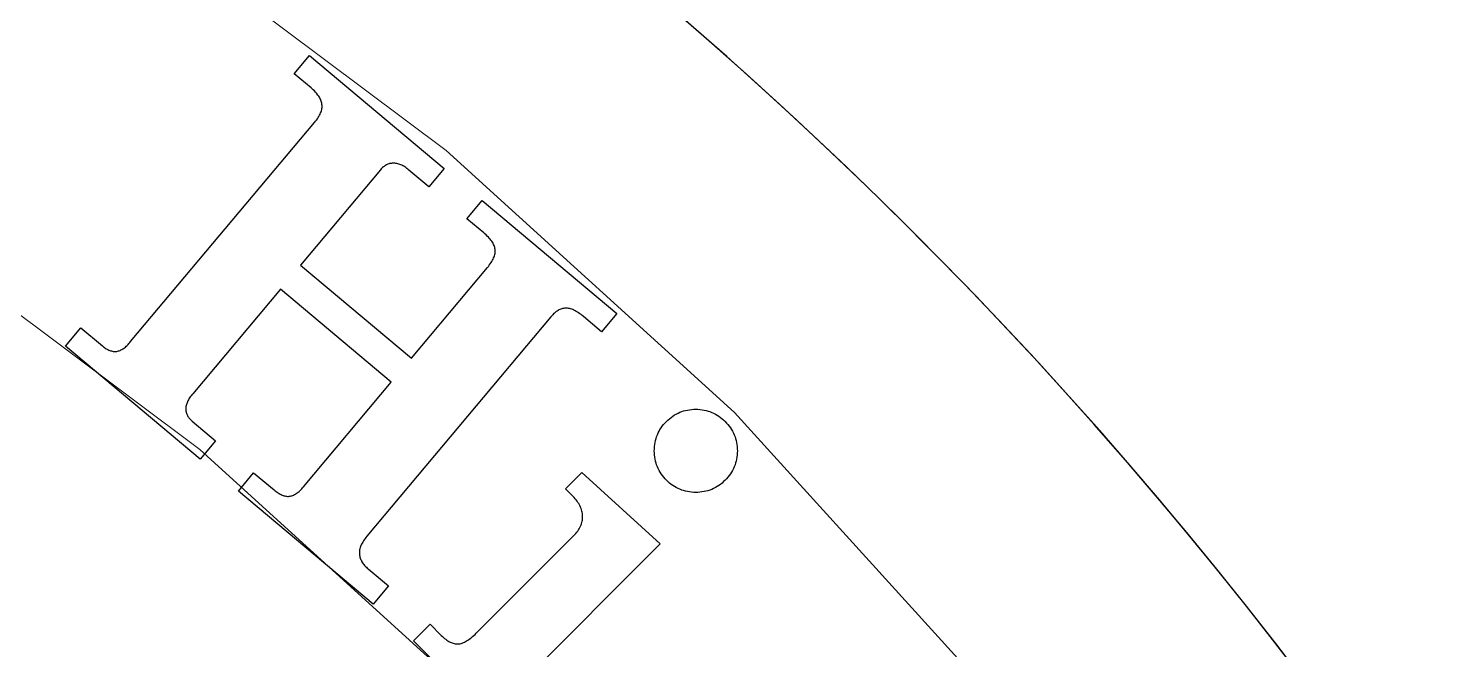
# Paper-space layout 'Sheet2' of a CAD drawing. Header units: inches. Extents: x 0 to 16.3, y 0 to 11.5.
# Drawn here: x 5.642 to 6.172, y 6.347 to 6.58 of the extents above; entities that cross this region are included whole.
import ezdxf

# ---------------------------------------------------------------- set-up
doc = ezdxf.new("R2010")
doc.units = ezdxf.units.IN
doc.header["$MEASUREMENT"] = 0
doc.linetypes.add('CENTERX2', pattern=[0.8, 0.5, -0.1, 0.1, -0.1])

psp = doc.layouts.new('Sheet2')

# ---------------------------------------------------------------- linework, layer by layer
at = {"color": 7, "linetype": 'Continuous', "lineweight": 25}
for p, q in [((5.741423, 6.562536), (5.74718, 6.56937)), ((5.741423, 6.562536), (5.74718, 6.56937)), ((5.74718, 6.56937), (5.797571, 6.527089)), ((5.74718, 6.56937), (5.797571, 6.527089)), ((5.747747, 6.557233), (5.741423, 6.562536)), ((5.747747, 6.557233), (5.741423, 6.562536)), ((5.680228, 6.462263), (5.749051, 6.544273)), ((5.680228, 6.462263), (5.749051, 6.544273)), ((5.773807, 6.526607), (5.743862, 6.490933)), ((5.773807, 6.526607), (5.743862, 6.490933)), ((5.791814, 6.520255), (5.784385, 6.526493)), ((5.791814, 6.520255), (5.784385, 6.526493)), ((5.797571, 6.527089), (5.791814, 6.520255)), ((5.797571, 6.527089), (5.791814, 6.520255)), ((5.806078, 6.508288), (5.811835, 6.515122)), ((5.806078, 6.508288), (5.811835, 6.515122)), ((5.811835, 6.515122), (5.862283, 6.472812)), ((5.811835, 6.515122), (5.862283, 6.472812)), ((5.812402, 6.502985), (5.806078, 6.508288)), ((5.812402, 6.502985), (5.806078, 6.508288)), ((5.743862, 6.490933), (5.785349, 6.45611)), ((5.743862, 6.490933), (5.785349, 6.45611)), ((5.785349, 6.45611), (5.813763, 6.489969)), ((5.785349, 6.45611), (5.813763, 6.489969)), ((5.73629, 6.481887), (5.703452, 6.442782)), ((5.73629, 6.481887), (5.703452, 6.442782)), ((5.777777, 6.447064), (5.73629, 6.481887)), ((5.777777, 6.447064), (5.73629, 6.481887)), ((5.862283, 6.472812), (5.856526, 6.465978)), ((5.862283, 6.472812), (5.856526, 6.465978)), ((5.837584, 6.471593), (5.768646, 6.389441)), ((5.837584, 6.471593), (5.768646, 6.389441)), ((5.856526, 6.465978), (5.849777, 6.471621)), ((5.856526, 6.465978), (5.849777, 6.471621)), ((5.655897, 6.46059), (5.661625, 6.467425)), ((5.655897, 6.46059), (5.661625, 6.467425)), ((5.661625, 6.467425), (5.669707, 6.460647)), ((5.661625, 6.467425), (5.669707, 6.460647)), ((5.706288, 6.418309), (5.655897, 6.46059)), ((5.706288, 6.418309), (5.655897, 6.46059)), ((5.744939, 6.407959), (5.777777, 6.447064)), ((5.744939, 6.407959), (5.777777, 6.447064)), ((5.703254, 6.432516), (5.712016, 6.425143)), ((5.703254, 6.432516), (5.712016, 6.425143)), ((5.712016, 6.425143), (5.706288, 6.418309)), ((5.712016, 6.425143), (5.706288, 6.418309)), ((5.720552, 6.406342), (5.72628, 6.413177)), ((5.720552, 6.406342), (5.72628, 6.413177)), ((5.72628, 6.413177), (5.733937, 6.406768)), ((5.72628, 6.413177), (5.733937, 6.406768)), ((5.843001, 6.40715), (5.849127, 6.413276)), ((5.843001, 6.40715), (5.849127, 6.413276)), ((5.849127, 6.413276), (5.87842, 6.386535)), ((5.849127, 6.413276), (5.87842, 6.386535)), ((5.771, 6.364033), (5.720552, 6.406342)), ((5.771, 6.364033), (5.720552, 6.406342)), ((5.845837, 6.404315), (5.843001, 6.40715)), ((5.845837, 6.404315), (5.843001, 6.40715)), ((5.809596, 6.353158), (5.846092, 6.389654)), ((5.809596, 6.353158), (5.846092, 6.389654)), ((5.87842, 6.386535), (5.824881, 6.332995)), ((5.87842, 6.386535), (5.824881, 6.332995)), ((5.769157, 6.377219), (5.776728, 6.370867)), ((5.769157, 6.377219), (5.776728, 6.370867)), ((5.776728, 6.370867), (5.771, 6.364033)), ((5.776728, 6.370867), (5.771, 6.364033)), ((5.786088, 6.350237), (5.792355, 6.356504)), ((5.786088, 6.350237), (5.792355, 6.356504)), ((5.792355, 6.356504), (5.796523, 6.352335)), ((5.792355, 6.356504), (5.796523, 6.352335)), ((5.823945, 6.31238), (5.786088, 6.350237)), ((5.823945, 6.31238), (5.786088, 6.350237))]:
    psp.add_line(p, q, dxfattribs=at)
at = {"color": 7, "linetype": 'CENTERX2', "lineweight": 18}
for radius in [1.52, 1.375]:
    psp.add_circle((4.831485, 5.36094), radius, dxfattribs=at)
at = {"color": 7, "linetype": 'Continuous', "lineweight": 25}
for start, end in [(286.178919, 253.821081), (291.995434, 248.004566)]:
    psp.add_arc((4.831485, 5.36094), 1.615, start, end, dxfattribs=at)
for points, knots in [([(5.749051, 6.544273), (5.749539, 6.544872), (5.750444, 6.545982), (5.751361, 6.547773), (5.7519, 6.549454), (5.751934, 6.551088), (5.751501, 6.552666), (5.750633, 6.554206), (5.7494, 6.555797), (5.748324, 6.556732), (5.747747, 6.557233)], [0, 0, 0, 0, 0.1526618, 0.2835136, 0.3968657, 0.5000322, 0.6028402, 0.7177945, 0.8487269, 1, 1, 1, 1]), ([(5.749051, 6.544273), (5.749539, 6.544872), (5.750444, 6.545982), (5.751361, 6.547773), (5.7519, 6.549454), (5.751934, 6.551088), (5.751501, 6.552666), (5.750633, 6.554206), (5.7494, 6.555797), (5.748324, 6.556732), (5.747747, 6.557233)], [0, 0, 0, 0, 0.1526618, 0.2835136, 0.3968657, 0.5000322, 0.6028402, 0.7177945, 0.8487269, 1, 1, 1, 1]), ([(5.784385, 6.526493), (5.783875, 6.526896), (5.782917, 6.527652), (5.781405, 6.5285), (5.779926, 6.528981), (5.778513, 6.529089), (5.777167, 6.528936), (5.775934, 6.528419), (5.774755, 6.527684), (5.774131, 6.526975), (5.773807, 6.526607)], [0, 0, 0, 0, 0.1619502, 0.3045774, 0.4307632, 0.5468263, 0.6563421, 0.7655011, 0.8781279, 1, 1, 1, 1]), ([(5.784385, 6.526493), (5.783875, 6.526896), (5.782917, 6.527652), (5.781405, 6.5285), (5.779926, 6.528981), (5.778513, 6.529089), (5.777167, 6.528936), (5.775934, 6.528419), (5.774755, 6.527684), (5.774131, 6.526975), (5.773807, 6.526607)], [0, 0, 0, 0, 0.1619502, 0.3045774, 0.4307632, 0.5468263, 0.6563421, 0.7655011, 0.8781279, 1, 1, 1, 1]), ([(5.813763, 6.489969), (5.814261, 6.490576), (5.815186, 6.491705), (5.81611, 6.49351), (5.816706, 6.495172), (5.816725, 6.496793), (5.816301, 6.498368), (5.815399, 6.499911), (5.814091, 6.501494), (5.812994, 6.502462), (5.812402, 6.502985)], [0, 0, 0, 0, 0.15366352, 0.28564858, 0.39657931, 0.49681067, 0.59854267, 0.71318356, 0.84506421, 1, 1, 1, 1]), ([(5.813763, 6.489969), (5.814261, 6.490576), (5.815186, 6.491705), (5.81611, 6.49351), (5.816706, 6.495172), (5.816725, 6.496793), (5.816301, 6.498368), (5.815399, 6.499911), (5.814091, 6.501494), (5.812994, 6.502462), (5.812402, 6.502985)], [0, 0, 0, 0, 0.15366352, 0.28564858, 0.39657931, 0.49681067, 0.59854267, 0.71318356, 0.84506421, 1, 1, 1, 1]), ([(5.849777, 6.471621), (5.849158, 6.472124), (5.848015, 6.473051), (5.846227, 6.474053), (5.844593, 6.474713), (5.843027, 6.474872), (5.841564, 6.47458), (5.840143, 6.473981), (5.838794, 6.472942), (5.838004, 6.472061), (5.837584, 6.471593)], [0, 0, 0, 0, 0.1692188, 0.3123014, 0.4343797, 0.5413653, 0.6414866, 0.7486232, 0.8663907, 1, 1, 1, 1]), ([(5.849777, 6.471621), (5.849158, 6.472124), (5.848015, 6.473051), (5.846227, 6.474053), (5.844593, 6.474713), (5.843027, 6.474872), (5.841564, 6.47458), (5.840143, 6.473981), (5.838794, 6.472942), (5.838004, 6.472061), (5.837584, 6.471593)], [0, 0, 0, 0, 0.1692188, 0.3123014, 0.4343797, 0.5413653, 0.6414866, 0.7486232, 0.8663907, 1, 1, 1, 1]), ([(5.669707, 6.460647), (5.670158, 6.460288), (5.670996, 6.459619), (5.672371, 6.45895), (5.6737, 6.458579), (5.675036, 6.458572), (5.676357, 6.458967), (5.677647, 6.459759), (5.678996, 6.460835), (5.679799, 6.461766), (5.680228, 6.462263)], [0, 0, 0, 0, 0.1400106, 0.2605012, 0.3699701, 0.4735913, 0.5814499, 0.7011236, 0.8402985, 1, 1, 1, 1]), ([(5.669707, 6.460647), (5.670158, 6.460288), (5.670996, 6.459619), (5.672371, 6.45895), (5.6737, 6.458579), (5.675036, 6.458572), (5.676357, 6.458967), (5.677647, 6.459759), (5.678996, 6.460835), (5.679799, 6.461766), (5.680228, 6.462263)], [0, 0, 0, 0, 0.1400106, 0.2605012, 0.3699701, 0.4735913, 0.5814499, 0.7011236, 0.8402985, 1, 1, 1, 1]), ([(5.703452, 6.442782), (5.703052, 6.442272), (5.702304, 6.441319), (5.701441, 6.439832), (5.700984, 6.438389), (5.700804, 6.437021), (5.701031, 6.435742), (5.701486, 6.434546), (5.702247, 6.43345), (5.70291, 6.432835), (5.703254, 6.432516)], [0, 0, 0, 0, 0.1665021, 0.3110134, 0.4384321, 0.5531511, 0.661288, 0.7681094, 0.879863, 1, 1, 1, 1]), ([(5.703452, 6.442782), (5.703052, 6.442272), (5.702304, 6.441319), (5.701441, 6.439832), (5.700984, 6.438389), (5.700804, 6.437021), (5.701031, 6.435742), (5.701486, 6.434546), (5.702247, 6.43345), (5.70291, 6.432835), (5.703254, 6.432516)], [0, 0, 0, 0, 0.1665021, 0.3110134, 0.4384321, 0.5531511, 0.661288, 0.7681094, 0.879863, 1, 1, 1, 1]), ([(5.880774, 6.432389), (5.88155, 6.433096), (5.883066, 6.434479), (5.885792, 6.435917), (5.888724, 6.436776), (5.891804, 6.437043), (5.89489, 6.436784), (5.897807, 6.435888), (5.90052, 6.434443), (5.902031, 6.433068), (5.902808, 6.43236)], [0, 0, 0, 0, 0.1282379, 0.2504975, 0.3736041, 0.5003434, 0.6270828, 0.7505211, 0.8717621, 1, 1, 1, 1]), ([(5.880774, 6.432389), (5.88155, 6.433096), (5.883066, 6.434479), (5.885792, 6.435917), (5.888724, 6.436776), (5.891804, 6.437043), (5.89489, 6.436784), (5.897807, 6.435888), (5.90052, 6.434443), (5.902031, 6.433068), (5.902808, 6.43236)], [0, 0, 0, 0, 0.1282379, 0.2504975, 0.3736041, 0.5003434, 0.6270828, 0.7505211, 0.8717621, 1, 1, 1, 1]), ([(5.88083, 6.410383), (5.880137, 6.411162), (5.878774, 6.412692), (5.877301, 6.415385), (5.876438, 6.418324), (5.876177, 6.421414), (5.876435, 6.424506), (5.877308, 6.427421), (5.87871, 6.430125), (5.880075, 6.431622), (5.880774, 6.432389)], [0, 0, 0, 0, 0.1278327, 0.2509665, 0.3732822, 0.5015096, 0.6297371, 0.7520528, 0.8730613, 1, 1, 1, 1]), ([(5.88083, 6.410383), (5.880137, 6.411162), (5.878774, 6.412692), (5.877301, 6.415385), (5.876438, 6.418324), (5.876177, 6.421414), (5.876435, 6.424506), (5.877308, 6.427421), (5.87871, 6.430125), (5.880075, 6.431622), (5.880774, 6.432389)], [0, 0, 0, 0, 0.1278327, 0.2509665, 0.3732822, 0.5015096, 0.6297371, 0.7520528, 0.8730613, 1, 1, 1, 1]), ([(5.902808, 6.43236), (5.903504, 6.431592), (5.904867, 6.430088), (5.906308, 6.427401), (5.907169, 6.424486), (5.907435, 6.421414), (5.907166, 6.418334), (5.906308, 6.415401), (5.904869, 6.412676), (5.903487, 6.41116), (5.902779, 6.410383)], [0, 0, 0, 0, 0.1269973, 0.2486121, 0.3709842, 0.4981143, 0.6252443, 0.7487303, 0.8713668, 1, 1, 1, 1]), ([(5.902808, 6.43236), (5.903504, 6.431592), (5.904867, 6.430088), (5.906308, 6.427401), (5.907169, 6.424486), (5.907435, 6.421414), (5.907166, 6.418334), (5.906308, 6.415401), (5.904869, 6.412676), (5.903487, 6.41116), (5.902779, 6.410383)], [0, 0, 0, 0, 0.1269973, 0.2486121, 0.3709842, 0.4981143, 0.6252443, 0.7487303, 0.8713668, 1, 1, 1, 1]), ([(5.902779, 6.410383), (5.902001, 6.409688), (5.900482, 6.408332), (5.897785, 6.406875), (5.894856, 6.406025), (5.891778, 6.405759), (5.888698, 6.40601), (5.885804, 6.406925), (5.883094, 6.408317), (5.881597, 6.409683), (5.88083, 6.410383)], [0, 0, 0, 0, 0.1281452, 0.2500009, 0.3737316, 0.5011136, 0.6284956, 0.7514467, 0.872751, 1, 1, 1, 1]), ([(5.902779, 6.410383), (5.902001, 6.409688), (5.900482, 6.408332), (5.897785, 6.406875), (5.894856, 6.406025), (5.891778, 6.405759), (5.888698, 6.40601), (5.885804, 6.406925), (5.883094, 6.408317), (5.881597, 6.409683), (5.88083, 6.410383)], [0, 0, 0, 0, 0.1281452, 0.2500009, 0.3737316, 0.5011136, 0.6284956, 0.7514467, 0.872751, 1, 1, 1, 1]), ([(5.733937, 6.406768), (5.734435, 6.406371), (5.735367, 6.405628), (5.736855, 6.404865), (5.738251, 6.404385), (5.739626, 6.404325), (5.740984, 6.404652), (5.742308, 6.405424), (5.743686, 6.406502), (5.744502, 6.40745), (5.744939, 6.407959)], [0, 0, 0, 0, 0.14809682, 0.27722043, 0.38804682, 0.48951659, 0.59374876, 0.70912683, 0.84404442, 1, 1, 1, 1]), ([(5.733937, 6.406768), (5.734435, 6.406371), (5.735367, 6.405628), (5.736855, 6.404865), (5.738251, 6.404385), (5.739626, 6.404325), (5.740984, 6.404652), (5.742308, 6.405424), (5.743686, 6.406502), (5.744502, 6.40745), (5.744939, 6.407959)], [0, 0, 0, 0, 0.14809682, 0.27722043, 0.38804682, 0.48951659, 0.59374876, 0.70912683, 0.84404442, 1, 1, 1, 1]), ([(5.846092, 6.389654), (5.846618, 6.390211), (5.847624, 6.391278), (5.848686, 6.393122), (5.849311, 6.395017), (5.849481, 6.396956), (5.849223, 6.398903), (5.848515, 6.400811), (5.847386, 6.402659), (5.846369, 6.403746), (5.845837, 6.404315)], [0, 0, 0, 0, 0.1378284, 0.2639174, 0.380425, 0.4951588, 0.6121523, 0.7319349, 0.8597653, 1, 1, 1, 1]), ([(5.846092, 6.389654), (5.846618, 6.390211), (5.847624, 6.391278), (5.848686, 6.393122), (5.849311, 6.395017), (5.849481, 6.396956), (5.849223, 6.398903), (5.848515, 6.400811), (5.847386, 6.402659), (5.846369, 6.403746), (5.845837, 6.404315)], [0, 0, 0, 0, 0.1378284, 0.2639174, 0.380425, 0.4951588, 0.6121523, 0.7319349, 0.8597653, 1, 1, 1, 1]), ([(5.768646, 6.389441), (5.768194, 6.388868), (5.767343, 6.387789), (5.766403, 6.386073), (5.7659, 6.384399), (5.765794, 6.382781), (5.766127, 6.381246), (5.766808, 6.379795), (5.767814, 6.378411), (5.768696, 6.377628), (5.769157, 6.377219)], [0, 0, 0, 0, 0.1561626, 0.2937132, 0.4159716, 0.5273912, 0.6368846, 0.7482123, 0.8683778, 1, 1, 1, 1]), ([(5.768646, 6.389441), (5.768194, 6.388868), (5.767343, 6.387789), (5.766403, 6.386073), (5.7659, 6.384399), (5.765794, 6.382781), (5.766127, 6.381246), (5.766808, 6.379795), (5.767814, 6.378411), (5.768696, 6.377628), (5.769157, 6.377219)], [0, 0, 0, 0, 0.1561626, 0.2937132, 0.4159716, 0.5273912, 0.6368846, 0.7482123, 0.8683778, 1, 1, 1, 1]), ([(5.796523, 6.352335), (5.797067, 6.351827), (5.79807, 6.350888), (5.799685, 6.349813), (5.80127, 6.349223), (5.802849, 6.349049), (5.804455, 6.349398), (5.806084, 6.350264), (5.807867, 6.351488), (5.808989, 6.352571), (5.809596, 6.353158)], [0, 0, 0, 0, 0.14584247, 0.26929899, 0.37782765, 0.47470359, 0.57690022, 0.69466848, 0.83459008, 1, 1, 1, 1]), ([(5.796523, 6.352335), (5.797067, 6.351827), (5.79807, 6.350888), (5.799685, 6.349813), (5.80127, 6.349223), (5.802849, 6.349049), (5.804455, 6.349398), (5.806084, 6.350264), (5.807867, 6.351488), (5.808989, 6.352571), (5.809596, 6.353158)], [0, 0, 0, 0, 0.14584247, 0.26929899, 0.37782765, 0.47470359, 0.57690022, 0.69466848, 0.83459008, 1, 1, 1, 1])]:
    psp.add_open_spline(points, degree=3, knots=knots, dxfattribs=at)

doc.saveas('drawing.dxf')
